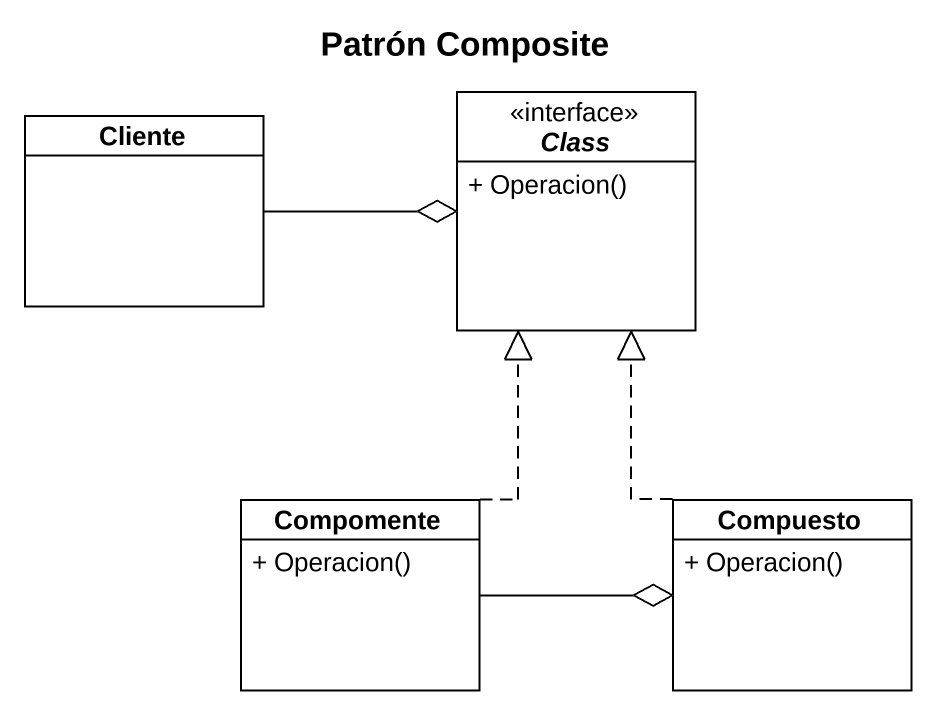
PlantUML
@startuml
title Patrón Composite
hide circle
hide empty members
skinparam classAttributeIconSize 0
interface "Class" as Class_ {
  + Operacion()
}
class Cliente
class Compomente {
  + Operacion()
}
class Compuesto {
  + Operacion()
}
Cliente -right-o Class_
Compomente .up.|> Class_
Compomente -right-o Compuesto
Compuesto .up.|> Class_
@enduml
